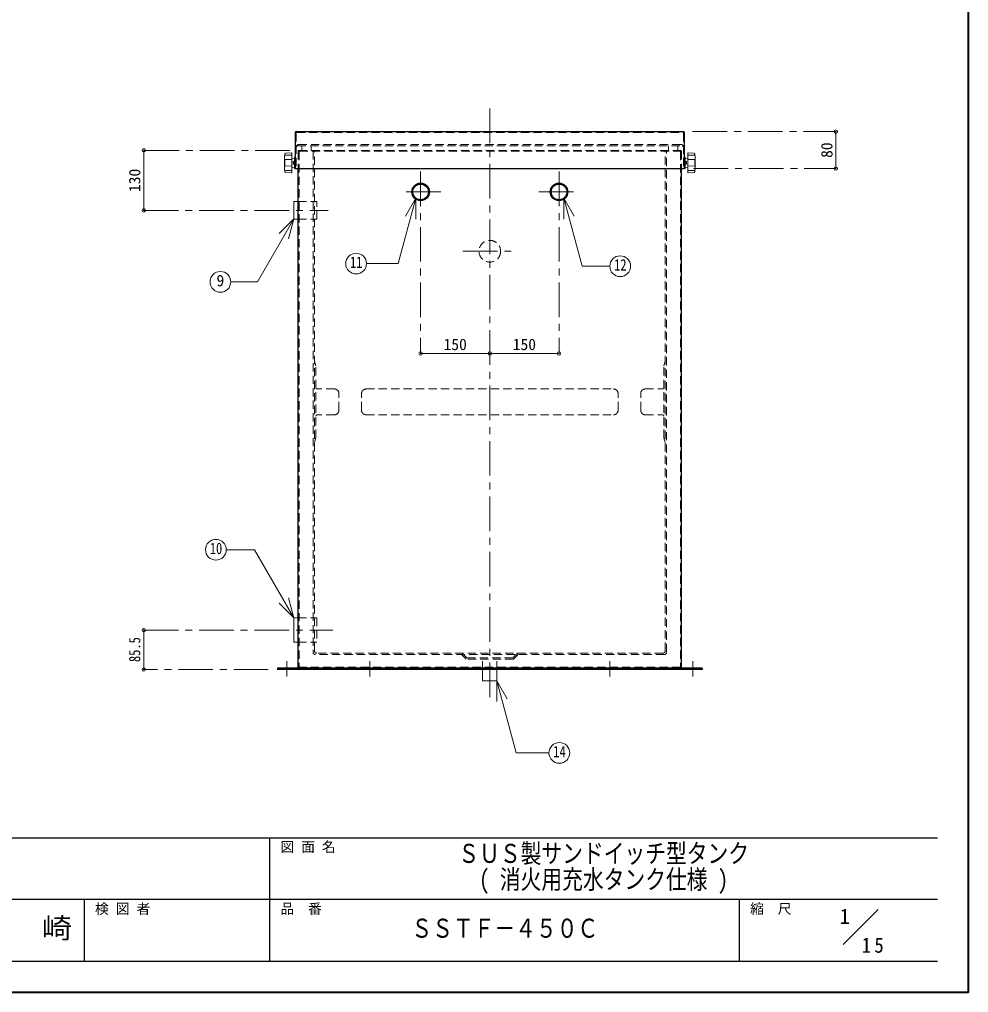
# Model space of a CAD drawing. Units: millimetres at full size, sheet at 1:15. Extents: x -3184 to 2891, y -2037 to 2178.
# Drawn here: x 834 to 2891, y -2037 to 70 of the extents above; entities that cross this region are included whole.
import ezdxf
from ezdxf.enums import TextEntityAlignment as Align

# ---------------------------------------------------------------- set-up
doc = ezdxf.new("R2010")
doc.units = ezdxf.units.MM
doc.header["$LTSCALE"] = 15
doc.header["$PDMODE"] = 32
doc.header["$PDSIZE"] = 7.5
doc.linetypes.add('CHAIN1', pattern=[8, 5, -1, 1, -1])
doc.linetypes.add('DASHED1', pattern=[1.8, 1.2, -0.6])
doc.layers.add('0-0', color=7, linetype='Continuous', lineweight=18)
doc.styles.add('ＭＳ ゴシック', font='')
doc.styles.get('ＭＳ ゴシック').set_extended_font_data('MS Gothic')

msp = doc.modelspace()

# ---------------------------------------------------------------- linework, layer by layer
at = {"layer": '0-0', "color": 1, "lineweight": 40}
for q in [(2890.8, 2177.87), (-3184.2, -2037.13)]:
    msp.add_line((2890.8, -2037.13), q, dxfattribs=at)
at = {"layer": '0-0', "color": 4, "linetype": 'CHAIN1', "lineweight": 9}
for p, q in [((1853.3, -122.63), (1853.3, -1412.13)), ((2292.8, -172.63), (2603.3, -172.63)), ((1419.8, -213.13), (1103.3, -213.13)), ((2294.8, -252.63), (2603.3, -252.63)), ((1703.3, -259.13), (1703.3, -653.13)), ((2003.3, -259.13), (2003.3, -653.13)), ((1747.3, -303.13), (1659.3, -303.13)), ((1959.3, -303.13), (2047.3, -303.13)), ((1103.3, -343.13), (1503.3, -343.13)), ((1794.8, -431.63), (1911.8, -431.63)), ((1103.3, -1252.13), (1513.3, -1252.13)), ((1413.3, -1319.63), (1413.3, -1352.63)), ((1593.3, -1319.63), (1593.3, -1352.63)), ((2113.3, -1319.63), (2113.3, -1352.63)), ((2293.3, -1319.63), (2293.3, -1352.63)), ((1373.3, -1337.63), (1103.3, -1337.63))]:
    msp.add_line(p, q, dxfattribs=at)
at = {"layer": '0-0', "color": 5, "lineweight": 25}
for p, q in [((1431.8, -174.63), (1431.8, -252.63)), ((1433.8, -172.63), (2272.8, -172.63)), ((2274.8, -174.63), (2274.8, -252.63)), ((1431.8, -252.63), (2274.8, -252.63)), ((1437.8, -1332.63), (1437.8, -252.63)), ((2268.8, -1332.63), (2268.8, -252.63)), ((1393.3, -1334.63), (1393.3, -1337.63)), ((2313.3, -1334.63), (1393.3, -1334.63)), ((2313.3, -1337.63), (1393.3, -1337.63)), ((2313.3, -1334.63), (2313.3, -1337.63))]:
    msp.add_line(p, q, dxfattribs=at)
at = {"layer": '0-0', "linetype": 'DASHED1'}
for p, q in [((1433.8, -175.63), (1433.8, -252.63)), ((1434.8, -174.63), (2271.8, -174.63)), ((2272.8, -175.63), (2272.8, -252.63)), ((1436.8, -203.13), (2269.8, -203.13)), ((2266.8, -200.13), (1439.8, -200.13)), ((1445.8, -213.13), (1445.8, -203.13)), ((2260.8, -213.13), (2260.8, -203.13)), ((1437.8, -215.13), (1437.8, -252.63)), ((1439.8, -213.13), (2266.8, -213.13)), ((1439.8, -216.13), (1439.8, -1331.63)), ((1440.8, -215.13), (2265.8, -215.13)), ((1470.3, -215.13), (1470.3, -1300.13)), ((1473.3, -1297.13), (1473.3, -213.13)), ((2233.3, -1297.13), (2233.3, -213.13)), ((2236.3, -1300.13), (2236.3, -215.13)), ((2266.8, -216.13), (2266.8, -1331.63)), ((2268.8, -215.13), (2268.8, -252.63)), ((1585.3, -729.88), (2121.3, -729.88)), ((1575.3, -775.88), (1575.3, -739.88)), ((2131.3, -775.88), (2131.3, -739.88)), ((1585.3, -785.88), (2121.3, -785.88)), ((2231.3, -1305.13), (1475.3, -1305.13)), ((2228.3, -1302.13), (1478.3, -1302.13)), ((2265.8, -1332.63), (1440.8, -1332.63)), ((1457.8, -1332.63), (1457.8, -1334.63)), ((1586.3, -1334.63), (1586.3, -1337.63)), ((1600.3, -1334.63), (1600.3, -1337.63)), ((2106.3, -1334.63), (2106.3, -1337.63)), ((2120.3, -1334.63), (2120.3, -1337.63)), ((2248.8, -1334.63), (2248.8, -1332.63))]:
    msp.add_line(p, q, dxfattribs=at)
at = {"layer": '0-0', "color": 4, "lineweight": 9}
for p, q in [((2603.3, -172.63), (2603.3, -252.63)), ((1103.3, -213.13), (1103.3, -343.13)), ((1703.3, -653.13), (1853.3, -653.13)), ((2003.3, -653.13), (1853.3, -653.13)), ((1103.3, -1252.13), (1103.3, -1337.63))]:
    msp.add_line(p, q, dxfattribs=at)
at = {"layer": '0-0', "color": 4, "linetype": 'DASHED1', "lineweight": 9}
for p, q in [((1465.8, -213.13), (1465.8, -203.13)), ((2240.8, -213.13), (2240.8, -203.13)), ((1437.8, -324.13), (1478.3, -324.13)), ((1478.3, -362.13), (1478.3, -324.13)), ((1437.8, -362.13), (1478.3, -362.13)), ((1473.3, -669.88), (1476.3, -679.88)), ((2233.3, -669.88), (2230.3, -679.88)), ((1476.3, -835.88), (1476.3, -679.88)), ((2230.3, -835.88), (2230.3, -679.88)), ((1516.3, -729.88), (1479.3, -729.88)), ((2190.3, -729.88), (2227.3, -729.88)), ((1526.3, -775.88), (1526.3, -739.88)), ((2180.3, -775.88), (2180.3, -739.88)), ((1516.3, -785.88), (1479.3, -785.88)), ((2190.3, -785.88), (2227.3, -785.88)), ((1473.3, -845.88), (1476.3, -835.88)), ((2233.3, -845.88), (2230.3, -835.88)), ((1437.8, -1225.63), (1478.3, -1225.63)), ((1478.3, -1225.63), (1478.3, -1278.63)), ((1437.8, -1278.63), (1478.3, -1278.63)), ((1792.06, -1305.13), (1802.06, -1315.13)), ((1793.3, -1302.13), (1803.3, -1312.13)), ((1913.3, -1302.13), (1903.3, -1312.13)), ((1903.3, -1312.13), (1803.3, -1312.13)), ((1837.8, -1337.63), (1837.8, -1312.13)), ((1868.8, -1337.63), (1868.8, -1312.13)), ((1406.3, -1334.63), (1406.3, -1337.63)), ((1420.3, -1334.63), (1420.3, -1337.63)), ((2286.3, -1334.63), (2286.3, -1337.63)), ((2300.3, -1334.63), (2300.3, -1337.63))]:
    msp.add_line(p, q, dxfattribs=at)
at = {"layer": '0-0'}
for p, q in [((1408.3, -251.37), (1408.3, -228.89)), ((1408.31, -228.37), (1408.7, -220.98)), ((1424.3, -223.2), (1409.75, -223.68)), ((1423.78, -218.67), (1410.63, -219.09)), ((1424.3, -261.09), (1424.3, -219.17)), ((1429.84, -230.59), (1424.3, -230.13)), ((1430.3, -227.63), (1431.8, -227.63)), ((1430.3, -227.63), (1430.3, -252.63)), ((2276.3, -227.63), (2274.8, -227.63)), ((2276.76, -230.59), (2282.3, -230.13)), ((2282.3, -261.09), (2282.3, -219.17)), ((2282.3, -223.2), (2296.85, -223.68)), ((2282.81, -218.67), (2295.96, -219.09)), ((2298.28, -228.37), (2297.89, -220.98)), ((2298.3, -251.37), (2298.3, -228.89)), ((1408.31, -251.89), (1408.7, -259.28)), ((1424.3, -233.28), (1409.75, -232.79)), ((1424.3, -246.98), (1409.75, -247.47)), ((1429.84, -249.67), (1424.3, -250.13)), ((1427.05, -237.78), (1427.05, -242.48)), ((1427.67, -237.13), (1430.3, -237.13)), ((1427.67, -240.13), (1430.3, -240.13)), ((1427.67, -243.13), (1430.3, -243.13)), ((1430.3, -252.63), (1431.8, -252.63)), ((2278.92, -237.13), (2276.3, -237.13)), ((2278.92, -240.13), (2276.3, -240.13)), ((2278.92, -243.13), (2276.3, -243.13)), ((2276.76, -249.67), (2282.3, -250.13)), ((2279.55, -237.78), (2279.55, -242.48)), ((2282.3, -233.28), (2296.85, -232.79)), ((2282.3, -246.98), (2296.85, -247.47)), ((2298.28, -251.89), (2297.89, -259.28)), ((1424.3, -257.06), (1409.75, -256.58)), ((1423.78, -261.59), (1410.63, -261.17)), ((2282.3, -257.06), (2296.85, -256.58)), ((2282.81, -261.59), (2295.96, -261.17)), ((1428.3, -362.13), (1428.3, -324.13)), ((1428.3, -324.13), (1437.8, -324.13)), ((1692.74, -316.88), (1654.82, -458.37)), ((1692.74, -316.88), (1670.24, -355.85)), ((1692.74, -316.88), (1692.74, -361.88)), ((2013.86, -316.88), (2013.86, -361.88)), ((2013.86, -316.88), (2036.36, -355.85)), ((2013.86, -316.88), (2053.29, -464.04)), ((1428.83, -361.47), (1350, -498.02)), ((1428.83, -361.47), (1397.01, -393.29)), ((1428.83, -361.47), (1417.19, -404.94)), ((1428.3, -362.13), (1437.8, -362.13)), ((1654.82, -458.37), (1586.1, -458.37)), ((2113.35, -464.04), (2053.29, -464.04)), ((1291.92, -498.02), (1350, -498.02)), ((1282.12, -1078.09), (1343.09, -1078.09)), ((1428.35, -1225.77), (1343.09, -1078.09)), ((1428.35, -1225.77), (1396.53, -1193.95)), ((1428.35, -1225.77), (1416.71, -1182.31)), ((1437.8, -1225.63), (1428.3, -1225.63)), ((1428.3, -1225.63), (1428.3, -1278.63)), ((1437.8, -1278.63), (1428.3, -1278.63)), ((1837.8, -1337.63), (1837.8, -1362.13)), ((1868.8, -1337.63), (1868.8, -1362.13)), ((1868.8, -1362.13), (1837.8, -1362.13)), ((1868.6, -1361.91), (1891.1, -1400.88)), ((1868.6, -1361.91), (1868.6, -1406.91)), ((2618.97, -1932.89), (2694.73, -1857.13))]:
    msp.add_line(p, q, dxfattribs=at)
at = {"layer": '0-0', "color": 6, "lineweight": 25}
for p, q in [((-3116.7, -1701.77), (2823.3, -1701.77)), ((1376.87, -1969.63), (1376.87, -1701.77)), ((2823.3, -1835.7), (-230.27, -1835.7)), ((975.08, -1969.63), (975.08, -1835.7)), ((2394.73, -1969.63), (2394.73, -1835.7)), ((2823.3, -1969.63), (-3116.7, -1969.63))]:
    msp.add_line(p, q, dxfattribs=at)
at = {"layer": '0-0'}
for points in [[(2276.3, -227.63), (2276.3, -252.63), (2274.8, -252.63)], [(1868.6, -1361.91), (1910.48, -1518.19), (1981.5, -1518.19)]]:
    msp.add_lwpolyline(points, dxfattribs=at)
at = {"layer": '0-0', "color": 4, "linetype": 'DASHED1', "lineweight": 9}
msp.add_lwpolyline([(1914.54, -1305.13), (1904.54, -1315.13), (1802.06, -1315.13)], dxfattribs=at)
at = {"layer": '0-0', "color": 5, "lineweight": 25}
for centre, radius in [((1703.3, -303.13), 19), ((1703.3, -303.13), 17), ((2003.3, -303.13), 19), ((2003.3, -303.13), 17)]:
    msp.add_circle(centre, radius, dxfattribs=at)
at = {"layer": '0-0', "color": 4, "linetype": 'DASHED1', "lineweight": 9}
msp.add_circle((1853.3, -431.63), 23.5, dxfattribs=at)
at = {"layer": '0-0'}
for centre in [(1563.6, -458.37), (2135.85, -464.04), (1269.42, -498.02), (1259.62, -1078.09), (2004, -1518.19)]:
    msp.add_circle(centre, 22.5, dxfattribs=at)
at = {"layer": '0-0', "color": 5, "lineweight": 25}
for centre, start, end in [((1433.8, -174.63), 90, 180), ((2272.8, -174.63), 0, 90), ((1439.8, -1332.63), 180, 270), ((2266.8, -1332.63), 270, 0)]:
    msp.add_arc(centre, 2, start, end, dxfattribs=at)
at = {"layer": '0-0', "linetype": 'DASHED1'}
for centre, radius, start, end in [((1434.8, -175.63), 1, 90, 180), ((2271.8, -175.63), 1, 0, 90), ((1439.8, -206.13), 6, 90, 180), ((1436.8, -206.13), 3, 90, 180), ((2266.8, -206.13), 6, 0, 90), ((2269.8, -206.13), 3, 0, 90), ((1439.8, -215.13), 2, 90, 180), ((1440.8, -216.13), 1, 90, 180), ((2265.8, -216.13), 1, 0, 90), ((2266.8, -215.13), 2, 0, 90), ((1585.3, -739.88), 10, 90, 180), ((2121.3, -739.88), 10, 0, 90), ((1585.3, -775.88), 10, 180, 270), ((2121.3, -775.88), 10, 270, 0), ((1475.3, -1300.13), 5, 180, 270), ((1478.3, -1297.13), 5, 180, 270), ((2228.3, -1297.13), 5, 270, 0), ((2231.3, -1300.13), 5, 270, 0), ((1440.8, -1331.63), 1, 180, 270), ((2265.8, -1331.63), 1, 270, 0)]:
    msp.add_arc(centre, radius, start, end, dxfattribs=at)
at = {"layer": '0-0'}
for centre, radius, start, end in [((1418.3, -228.89), 10, 176.98087, 180), ((1410.7, -221.09), 2, 91.84585, 176.98087), ((1411.37, -220.63), 2.07, 141.26695, 176.97243), ((1419.26, -220.71), 9.96, 178.90936, 197.37998), ((1423.8, -219.17), 0.5, 0, 91.84585), ((1429.8, -231.09), 0.5, 0, 85.23636), ((2276.8, -231.09), 0.5, 94.76364, 180), ((2282.8, -219.17), 0.5, 88.15415, 180), ((2295.9, -221.09), 2, 3.01913, 88.15415), ((2287.34, -220.71), 9.96, 342.62002, 1.09064), ((2295.23, -220.63), 2.07, 3.02757, 38.73305), ((2288.3, -228.89), 10, 0, 3.01913), ((1418.3, -251.37), 10, 180, 183.01913), ((1463.13, -240.13), 54.34, 172.70127, 187.29873), ((1409.73, -233.29), 0.5, 88.09085, 172.70127), ((1409.73, -246.97), 0.5, 187.29873, 271.90915), ((1429.15, -238.63), 2.11, 134.62454, 225.37546), ((1428.61, -238.66), 1.79, 121.62812, 150.75937), ((1429.15, -241.63), 2.11, 134.62454, 225.37546), ((1428.61, -241.6), 1.79, 209.24063, 238.37188), ((1429.8, -249.17), 0.5, 274.76364, 0), ((2276.8, -249.17), 0.5, 180, 265.23636), ((2277.98, -238.66), 1.79, 29.24063, 58.37188), ((2277.44, -238.63), 2.11, 314.62454, 45.37546), ((2277.44, -241.63), 2.11, 314.62454, 45.37546), ((2277.98, -241.6), 1.79, 301.62812, 330.75937), ((2296.86, -233.29), 0.5, 7.29873, 91.90915), ((2296.86, -246.97), 0.5, 268.09085, 352.70127), ((2243.46, -240.13), 54.34, 352.70127, 7.29873), ((2288.3, -251.37), 10, 356.98087, 0), ((1410.7, -259.17), 2, 183.01913, 268.15415), ((1419.26, -259.55), 9.96, 162.62002, 181.09064), ((1411.37, -259.63), 2.07, 183.02757, 218.73305), ((1423.8, -261.09), 0.5, 268.15415, 0), ((2282.8, -261.09), 0.5, 180, 271.84585), ((2295.9, -259.17), 2, 271.84585, 356.98087), ((2287.34, -259.55), 9.96, 358.90936, 17.37998), ((2295.23, -259.63), 2.07, 321.26695, 356.97243)]:
    msp.add_arc(centre, radius, start, end, dxfattribs=at)
at = {"layer": '0-0', "color": 4, "linetype": 'DASHED1', "lineweight": 9}
for centre, radius, start, end in [((1479.3, -726.88), 3, 180, 270), ((1516.3, -739.88), 10, 0, 90), ((2190.3, -739.88), 10, 90, 180), ((2227.3, -726.88), 3, 270, 0), ((1516.3, -775.88), 10, 270, 0), ((2190.3, -775.88), 10, 180, 270), ((1479.3, -788.88), 3, 90, 180), ((2227.3, -788.88), 3, 0, 90)]:
    msp.add_arc(centre, radius, start, end, dxfattribs=at)
at = {"layer": '0-0', "color": 1}
for p in [(2603.3, -172.63), (1103.3, -213.13), (2603.3, -252.63), (1103.3, -343.13), (1703.3, -653.13), (1853.3, -653.13), (2003.3, -653.13), (1103.3, -1252.13), (1103.3, -1337.63)]:
    msp.add_point(p, dxfattribs=at)

# ---------------------------------------------------------------- texts
at = {"layer": '0-0', "style": 'ＭＳ ゴシック'}
for s, p in [('80', (2603.3, -229.51)), ('130', (1103.3, -303.44))]:
    msp.add_text(s, height=24.74, rotation=90, dxfattribs=at).set_placement(p, align=Align.BOTTOM_LEFT)
for s, height, width, p in [('11', 24.74, 0.8, (1550.47, -475.25)), ('12', 24.74, 0.8, (2122.72, -480.91)), ('10', 24.74, 0.8, (1246.49, -1094.96)), ('14', 24.74, 0.8, (1990.88, -1535.07)), ('ＳＵＳ製サンドイッチ型タンク', 41.24, 0.8, (1785.08, -1768.74)), ('( 消火用充水タンク仕様 )', 41.24, 0.8, (1830.08, -1824.99)), ('千\u3000崎', 43.99, 1.1, (750.08, -1932.67)), ('ＳＳＴＦ－４５０Ｃ', 41.24, 0.8, (1683.3, -1930.79))]:
    msp.add_text(s, height=height, dxfattribs=dict(at, width=width)).set_placement(p, align=Align.BOTTOM_LEFT)
for s, height, p in [('9', 24.74, (1260.98, -514.89)), ('150', 24.74, (1752.99, -653.13)), ('150', 24.74, (1902.99, -653.13)), ('図 面 名', 21.99, (1399.37, -1739.27)), ('検 図 者', 21.99, (997.58, -1873.2)), ('品\u3000番', 21.99, (1399.37, -1873.2)), ('縮\u3000尺', 21.99, (2417.23, -1873.2)), ('1', 32.99, (2611.35, -1898.42))]:
    msp.add_text(s, height=height, dxfattribs=at).set_placement(p, align=Align.BOTTOM_LEFT)
at = {"layer": '0-0', "style": 'ＭＳ ゴシック', "width": 0.8}
msp.add_text('85.5', height=24.74, rotation=90, dxfattribs=at).set_placement((1103.3, -1321.38), align=Align.BOTTOM_LEFT)
at = {"layer": '0-0', "insert": (2659.3, -1951.48), "char_height": 32.99, "attachment_point": 7, "style": 'ＭＳ ゴシック'}
msp.add_mtext('\\T1.36;\\W0.9;15', dxfattribs=at)

doc.saveas('drawing.dxf')
